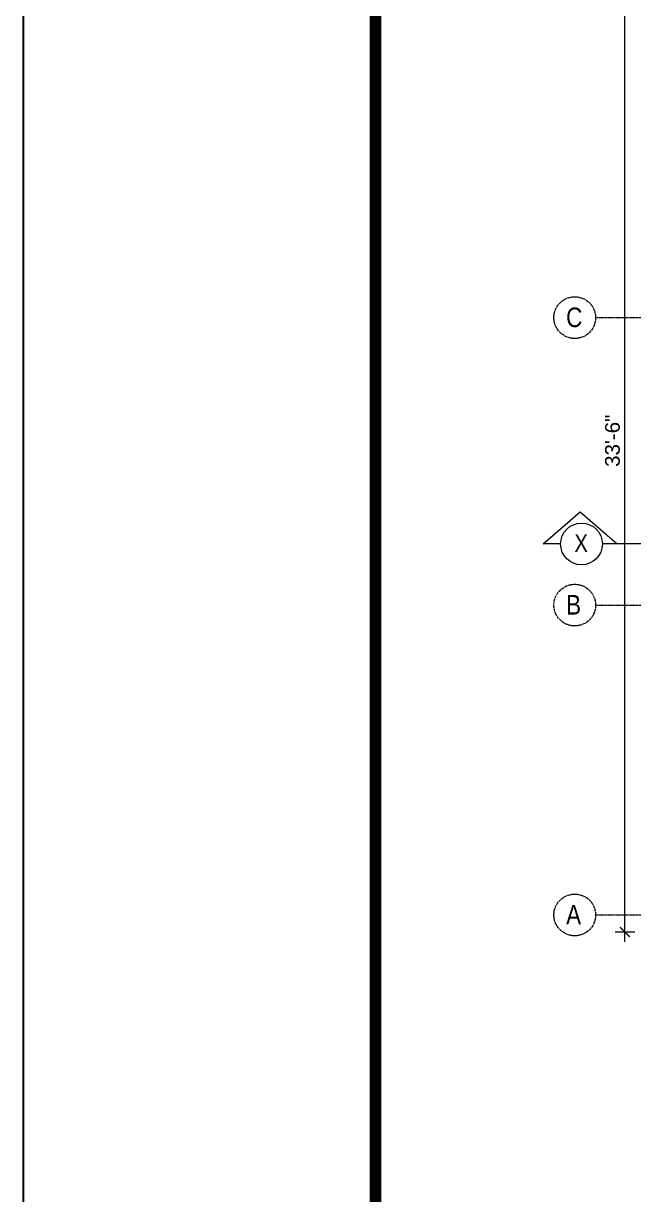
# Model space of a CAD drawing. Header units: inches. Extents: x 135267 to 147066, y -21506 to -19082.
# Drawn here: x 137851.3 to 138100.8, y -19876.6 to -19397.9 of the extents above; entities that cross this region are included whole.
import ezdxf

# ---------------------------------------------------------------- set-up
doc = ezdxf.new("R2010")
doc.units = ezdxf.units.IN
doc.header["$LTSCALE"] = 0.5
doc.header["$MEASUREMENT"] = 0
doc.header["$PDMODE"] = 66
doc.linetypes.add('CENTER', pattern=[2, 1.25, -0.25, 0.25, -0.25])
for name, color, linetype, lineweight in [('Annotations-Bold.w', 177, 'Continuous', 13), ('DIM 1-100', 4, 'Continuous', 13), ('TEXT', 220, 'Continuous', 9)]:
    doc.layers.add(name, color=color, linetype=linetype, lineweight=lineweight)
doc.styles.add('ARAIL', font='ARIALN.TTF')
doc.styles.get("Standard").update_dxf_attribs({"font": 'arial.ttf'})
doc.dimstyles.new('1 by 96', dxfattribs={"dimtxt": 6, "dimasz": 4, "dimexe": 4, "dimexo": 4, "dimgap": 2, "dimtad": 1, "dimdec": 0, "dimzin": 0, "dimdsep": 46, "dimlunit": 4, "dimtxsty": 'Standard', "dimblk": 'ARCHTICK', "dimcen": 0, "dimdle": 4, "dimadec": 0, "dimazin": 0, "dimtfac": 1, "dimtdec": 0, "dimtix": 1, "dimtofl": 0, "dimtmove": 1, "dimatfit": 3, "dimldrblk": 'ARCHTICK', "dimfxl": 4, "dimfxlon": 1, "dimtolj": 1, "dimtzin": 0, "dimlwd": -1, "dimlwe": -1, "dimarcsym": 0})

# ---------------------------------------------------------------- blocks, each defined once
blk = doc.blocks.new('_ArchTick')
at = {"color": 0, "linetype": 'ByBlock', "const_width": 0.15}
blk.add_lwpolyline([(-0.5, -0.5), (0.5, 0.5)], dxfattribs=at)
blk = doc.blocks.new('*D708')
at = {"layer": 'Defpoints', "color": 0, "transparency": 16777216}
for p in [(138097.28, -19367.59), (138208.02, -19367.59), (138149.49, -19769.27)]:
    blk.add_point(p, dxfattribs=at)
at = {"layer": 'DIM 1-100', "color": 0, "transparency": 16777216}
for p, q in [((138101.28, -19367.59), (138093.28, -19367.59)), ((138097.28, -19773.27), (138097.28, -19363.59)), ((138101.28, -19769.27), (138093.28, -19769.27))]:
    blk.add_line(p, q, dxfattribs=at)
at = {"layer": 'DIM 1-100', "color": 0, "transparency": 16777216, "xscale": 4, "yscale": 4, "zscale": 4}
for p, rotation in [((138097.28, -19367.59), 90), ((138097.28, -19769.27), 270)]:
    blk.add_blockref('_ArchTick', p, dxfattribs=dict(at, rotation=rotation))
at = {"layer": 'DIM 1-100', "color": 0, "transparency": 16777216, "insert": (138092.22, -19568.43), "char_height": 6, "attachment_point": 5, "rotation": 90}
blk.add_mtext('\\A1;33\'-6"', dxfattribs=at)

msp = doc.modelspace()

# ---------------------------------------------------------------- linework, layer by layer
msp.add_lwpolyline([(137851.27, -21373.73), (137851.27, -19128.69), (141026.08, -19128.69), (141026.08, -21373.73)], close=True)
at = {"const_width": 4.8}
msp.add_lwpolyline([(140978.08, -21325.73), (140978.08, -19176.69), (137995.27, -19176.69), (137995.27, -21325.73)], close=True, dxfattribs=at)
at = {"layer": 'Annotations-Bold.w', "linetype": 'CENTER', "ltscale": 0.3}
for p, q in [((138085.31, -19518.12), (138532.06, -19518.12)), ((138085.31, -19635.62), (138532.06, -19635.62)), ((138085.31, -19762.27), (138532.06, -19762.27))]:
    msp.add_line(p, q, dxfattribs=at)
at = {"layer": 'Annotations-Bold.w', "linetype": 'CENTER', "ltscale": 1.5}
for centre in [(138076.77, -19518.12), (138076.77, -19635.62), (138076.77, -19762.27)]:
    msp.add_circle(centre, 8.53, dxfattribs=at)
at = {"layer": 'TEXT'}
for points in [[(138070.99, -19610.62), (138063.85, -19610.62), (138078.99, -19597.54), (138094.13, -19610.62)], [(138171.33, -19610.62), (138088.06, -19610.62)]]:
    msp.add_lwpolyline(points, dxfattribs=at)
msp.add_circle((138079.53, -19610.62), 8.53, dxfattribs=at)

# ---------------------------------------------------------------- texts
at = {"layer": 'Annotations-Bold.w', "linetype": 'CENTER', "ltscale": 1.5, "char_height": 8, "attachment_point": 1, "style": 'ARAIL'}
for s, insert in [('C', (138073.24, -19513.98)), ('B', (138073.24, -19631.48)), ('A', (138073.24, -19758.13))]:
    msp.add_mtext_dynamic_manual_height_columns(s, width=6.5393, gutter_width=100, heights=[0], dxfattribs=dict(at, insert=insert))
at = {"layer": 'TEXT', "insert": (138082.13, -19606.69), "char_height": 7.2, "attachment_point": 3, "style": 'ARAIL'}
msp.add_mtext_dynamic_manual_height_columns('X', width=125.4648, gutter_width=90, heights=[0], dxfattribs=at)

# ---------------------------------------------------------------- dimensions: what is measured, and where the dimension line sits
at = {"layer": 'DIM 1-100'}
dim = msp.add_linear_dim(base=(138097.28, -19367.59), p1=(138149.49, -19769.27), p2=(138208.02, -19367.59), angle=90, dimstyle='1 by 96', dxfattribs=at)
dim.commit()
dim.dimension.update_dxf_attribs({"geometry": '*D708', "text_midpoint": (138092.22, -19568.43)})

doc.saveas('drawing.dxf')
